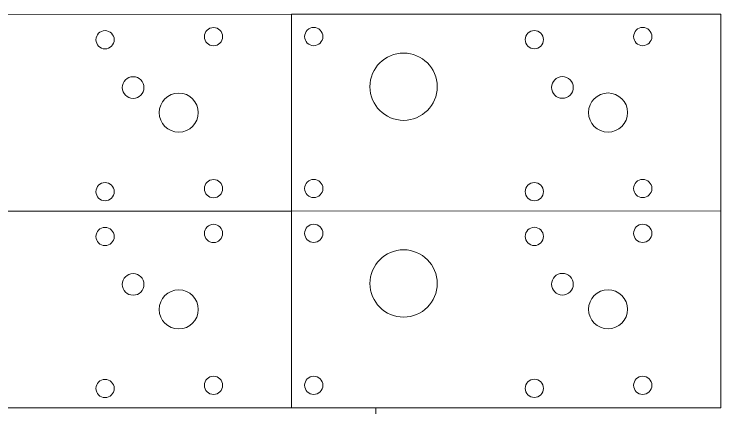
# Model space of a CAD drawing. Header units: inches. Extents: x -114 to 727, y -16 to 815.
# Drawn here: x 265.7 to 727.3, y 252.3 to 509.3 of the extents above; entities that cross this region are included whole.
import ezdxf

# ---------------------------------------------------------------- set-up
doc = ezdxf.new("R2010")
doc.units = ezdxf.units.IN
doc.header["$MEASUREMENT"] = 0
doc.layers.add('Cutting lines', color=7, linetype='Continuous')

# ---------------------------------------------------------------- blocks, each defined once
blk = doc.blocks.new('block 30')
at = {"color": 1, "lineweight": 5, "true_color": 0xff0000}
blk.add_open_spline([(389.94, 366.15), (389.94, 369.43), (392.61, 372.1), (395.89, 372.1), (399.18, 372.1), (401.85, 369.43), (401.85, 366.15), (401.85, 362.86), (399.18, 360.19), (395.89, 360.19), (392.61, 360.19), (389.94, 362.86), (389.94, 366.15), (389.94, 366.15), (389.94, 366.15), (389.94, 366.15)], degree=3, knots=[0, 0, 0, 0, 1, 1, 1, 2, 2, 2, 3, 3, 3, 4, 4, 4, 5, 5, 5, 5], dxfattribs=at)
blk = doc.blocks.new('block 31')
at = {"color": 1, "lineweight": 5, "true_color": 0xff0000}
blk.add_open_spline([(360.46, 316.54), (360.46, 323.58), (366.17, 329.29), (373.22, 329.29), (380.26, 329.29), (385.97, 323.58), (385.97, 316.54), (385.97, 309.49), (380.26, 303.78), (373.22, 303.78), (366.17, 303.78), (360.46, 309.49), (360.46, 316.54), (360.46, 316.54), (360.46, 316.54), (360.46, 316.54)], degree=3, knots=[0, 0, 0, 0, 1, 1, 1, 2, 2, 2, 3, 3, 3, 4, 4, 4, 5, 5, 5, 5], dxfattribs=at)
blk = doc.blocks.new('block 32')
at = {"color": 1, "lineweight": 5, "true_color": 0xff0000}
blk.add_lwpolyline([(446.92, 252.29), (446.92, 380.78)], dxfattribs=at)
blk = doc.blocks.new('block 33')
at = {"color": 1, "lineweight": 5, "true_color": 0xff0000}
blk.add_lwpolyline([(446.92, 380.78), (166.52, 380.72)], dxfattribs=at)
blk = doc.blocks.new('block 34')
at = {"color": 1, "lineweight": 5, "true_color": 0xff0000}
blk.add_lwpolyline([(166.52, 252.23), (446.92, 252.29)], dxfattribs=at)
blk = doc.blocks.new('block 38')
at = {"color": 1, "lineweight": 5, "true_color": 0xff0000}
blk.add_open_spline([(389.94, 266.93), (389.94, 270.22), (392.61, 272.89), (395.89, 272.89), (399.18, 272.89), (401.85, 270.22), (401.85, 266.93), (401.85, 263.65), (399.18, 260.98), (395.89, 260.98), (392.61, 260.98), (389.94, 263.65), (389.94, 266.93), (389.94, 266.93), (389.94, 266.93), (389.94, 266.93)], degree=3, knots=[0, 0, 0, 0, 1, 1, 1, 2, 2, 2, 3, 3, 3, 4, 4, 4, 5, 5, 5, 5], dxfattribs=at)
blk = doc.blocks.new('block 39')
at = {"color": 1, "lineweight": 5, "true_color": 0xff0000}
blk.add_open_spline([(319.11, 364.12), (319.11, 367.41), (321.77, 370.07), (325.06, 370.07), (328.35, 370.07), (331.02, 367.41), (331.02, 364.12), (331.02, 360.83), (328.35, 358.17), (325.06, 358.17), (321.77, 358.17), (319.11, 360.83), (319.11, 364.12), (319.11, 364.12), (319.11, 364.12), (319.11, 364.12)], degree=3, knots=[0, 0, 0, 0, 1, 1, 1, 2, 2, 2, 3, 3, 3, 4, 4, 4, 5, 5, 5, 5], dxfattribs=at)
blk = doc.blocks.new('block 40')
at = {"color": 1, "lineweight": 5, "true_color": 0xff0000}
blk.add_open_spline([(319.11, 264.91), (319.11, 268.2), (321.77, 270.86), (325.06, 270.86), (328.35, 270.86), (331.02, 268.2), (331.02, 264.91), (331.02, 261.62), (328.35, 258.96), (325.06, 258.96), (321.77, 258.96), (319.11, 261.62), (319.11, 264.91), (319.11, 264.91), (319.11, 264.91), (319.11, 264.91)], degree=3, knots=[0, 0, 0, 0, 1, 1, 1, 2, 2, 2, 3, 3, 3, 4, 4, 4, 5, 5, 5, 5], dxfattribs=at)
blk = doc.blocks.new('block 41')
at = {"color": 1, "lineweight": 5, "true_color": 0xff0000}
blk.add_open_spline([(670.34, 366.21), (670.34, 369.5), (673, 372.17), (676.29, 372.17), (679.58, 372.17), (682.24, 369.5), (682.24, 366.21), (682.24, 362.93), (679.58, 360.26), (676.29, 360.26), (673, 360.26), (670.34, 362.93), (670.34, 366.21), (670.34, 366.21), (670.34, 366.21), (670.34, 366.21)], degree=3, knots=[0, 0, 0, 0, 1, 1, 1, 2, 2, 2, 3, 3, 3, 4, 4, 4, 5, 5, 5, 5], dxfattribs=at)
blk = doc.blocks.new('block 42')
at = {"color": 1, "lineweight": 5, "true_color": 0xff0000}
blk.add_open_spline([(640.86, 316.61), (640.86, 323.65), (646.57, 329.36), (653.61, 329.36), (660.66, 329.36), (666.37, 323.65), (666.37, 316.61), (666.37, 309.56), (660.66, 303.85), (653.61, 303.85), (646.57, 303.85), (640.86, 309.56), (640.86, 316.61), (640.86, 316.61), (640.86, 316.61), (640.86, 316.61)], degree=3, knots=[0, 0, 0, 0, 1, 1, 1, 2, 2, 2, 3, 3, 3, 4, 4, 4, 5, 5, 5, 5], dxfattribs=at)
blk = doc.blocks.new('block 43')
at = {"color": 1, "lineweight": 5, "true_color": 0xff0000}
blk.add_lwpolyline([(727.31, 252.36), (727.31, 380.85)], dxfattribs=at)
blk = doc.blocks.new('block 44')
at = {"color": 1, "lineweight": 5, "true_color": 0xff0000}
blk.add_lwpolyline([(727.31, 380.85), (446.92, 380.78)], dxfattribs=at)
blk = doc.blocks.new('block 45')
at = {"color": 1, "lineweight": 5, "true_color": 0xff0000}
blk.add_lwpolyline([(446.92, 252.29), (727.31, 252.36)], dxfattribs=at)
blk = doc.blocks.new('block 46')
at = {"color": 1, "lineweight": 5, "true_color": 0xff0000}
blk.add_open_spline([(542.02, 333.48), (542.02, 345.61), (532.18, 355.45), (520.05, 355.45), (507.91, 355.45), (498.08, 345.61), (498.08, 333.48), (498.08, 321.35), (507.91, 311.51), (520.05, 311.51), (532.18, 311.51), (542.02, 321.35), (542.02, 333.48), (542.02, 333.48), (542.02, 333.48), (542.02, 333.48)], degree=3, knots=[0, 0, 0, 0, 1, 1, 1, 2, 2, 2, 3, 3, 3, 4, 4, 4, 5, 5, 5, 5], dxfattribs=at)
blk = doc.blocks.new('block 47')
at = {"color": 1, "lineweight": 5, "true_color": 0xff0000}
blk.add_open_spline([(455.43, 267), (455.43, 270.29), (458.1, 272.95), (461.38, 272.95), (464.67, 272.95), (467.34, 270.29), (467.34, 267), (467.34, 263.71), (464.67, 261.05), (461.38, 261.05), (458.1, 261.05), (455.43, 263.71), (455.43, 267), (455.43, 267), (455.43, 267), (455.43, 267)], degree=3, knots=[0, 0, 0, 0, 1, 1, 1, 2, 2, 2, 3, 3, 3, 4, 4, 4, 5, 5, 5, 5], dxfattribs=at)
blk = doc.blocks.new('block 48')
at = {"color": 1, "lineweight": 5, "true_color": 0xff0000}
blk.add_open_spline([(455.43, 366.21), (455.43, 369.5), (458.1, 372.17), (461.38, 372.17), (464.67, 372.17), (467.34, 369.5), (467.34, 366.21), (467.34, 362.93), (464.67, 360.26), (461.38, 360.26), (458.1, 360.26), (455.43, 362.93), (455.43, 366.21), (455.43, 366.21), (455.43, 366.21), (455.43, 366.21)], degree=3, knots=[0, 0, 0, 0, 1, 1, 1, 2, 2, 2, 3, 3, 3, 4, 4, 4, 5, 5, 5, 5], dxfattribs=at)
blk = doc.blocks.new('block 49')
at = {"color": 1, "lineweight": 5, "true_color": 0xff0000}
blk.add_open_spline([(670.34, 267), (670.34, 270.29), (673, 272.95), (676.29, 272.95), (679.58, 272.95), (682.24, 270.29), (682.24, 267), (682.24, 263.71), (679.58, 261.05), (676.29, 261.05), (673, 261.05), (670.34, 263.71), (670.34, 267), (670.34, 267), (670.34, 267), (670.34, 267)], degree=3, knots=[0, 0, 0, 0, 1, 1, 1, 2, 2, 2, 3, 3, 3, 4, 4, 4, 5, 5, 5, 5], dxfattribs=at)
blk = doc.blocks.new('block 50')
at = {"color": 1, "lineweight": 5, "true_color": 0xff0000}
blk.add_open_spline([(599.5, 364.19), (599.5, 367.48), (602.17, 370.14), (605.46, 370.14), (608.75, 370.14), (611.41, 367.48), (611.41, 364.19), (611.41, 360.9), (608.75, 358.24), (605.46, 358.24), (602.17, 358.24), (599.5, 360.9), (599.5, 364.19), (599.5, 364.19), (599.5, 364.19), (599.5, 364.19)], degree=3, knots=[0, 0, 0, 0, 1, 1, 1, 2, 2, 2, 3, 3, 3, 4, 4, 4, 5, 5, 5, 5], dxfattribs=at)
blk = doc.blocks.new('block 51')
at = {"color": 1, "lineweight": 5, "true_color": 0xff0000}
blk.add_open_spline([(599.5, 264.98), (599.5, 268.26), (602.17, 270.93), (605.46, 270.93), (608.75, 270.93), (611.41, 268.26), (611.41, 264.98), (611.41, 261.69), (608.75, 259.02), (605.46, 259.02), (602.17, 259.02), (599.5, 261.69), (599.5, 264.98), (599.5, 264.98), (599.5, 264.98), (599.5, 264.98)], degree=3, knots=[0, 0, 0, 0, 1, 1, 1, 2, 2, 2, 3, 3, 3, 4, 4, 4, 5, 5, 5, 5], dxfattribs=at)
blk = doc.blocks.new('block 96')
at = {"color": 1, "lineweight": 5, "true_color": 0xff0000}
blk.add_lwpolyline([(502.01, 123.81), (502.01, 252.29)], dxfattribs=at)
blk = doc.blocks.new('block 133')
at = {"color": 1, "lineweight": 5, "true_color": 0xff0000}
blk.add_open_spline([(389.94, 494.63), (389.94, 497.92), (392.61, 500.59), (395.89, 500.59), (399.18, 500.59), (401.85, 497.92), (401.85, 494.63), (401.85, 491.35), (399.18, 488.68), (395.89, 488.68), (392.61, 488.68), (389.94, 491.35), (389.94, 494.63), (389.94, 494.63), (389.94, 494.63), (389.94, 494.63)], degree=3, knots=[0, 0, 0, 0, 1, 1, 1, 2, 2, 2, 3, 3, 3, 4, 4, 4, 5, 5, 5, 5], dxfattribs=at)
blk = doc.blocks.new('block 134')
at = {"color": 1, "lineweight": 5, "true_color": 0xff0000}
blk.add_open_spline([(360.46, 445.03), (360.46, 452.07), (366.17, 457.78), (373.22, 457.78), (380.26, 457.78), (385.97, 452.07), (385.97, 445.03), (385.97, 437.98), (380.26, 432.27), (373.22, 432.27), (366.17, 432.27), (360.46, 437.98), (360.46, 445.03), (360.46, 445.03), (360.46, 445.03), (360.46, 445.03)], degree=3, knots=[0, 0, 0, 0, 1, 1, 1, 2, 2, 2, 3, 3, 3, 4, 4, 4, 5, 5, 5, 5], dxfattribs=at)
blk = doc.blocks.new('block 135')
at = {"color": 1, "lineweight": 5, "true_color": 0xff0000}
blk.add_lwpolyline([(446.92, 380.78), (446.92, 509.27)], dxfattribs=at)
blk = doc.blocks.new('block 136')
at = {"color": 1, "lineweight": 5, "true_color": 0xff0000}
blk.add_lwpolyline([(446.92, 509.27), (166.52, 509.2)], dxfattribs=at)
blk = doc.blocks.new('block 140')
at = {"color": 1, "lineweight": 5, "true_color": 0xff0000}
blk.add_open_spline([(389.94, 395.42), (389.94, 398.71), (392.61, 401.38), (395.89, 401.38), (399.18, 401.38), (401.85, 398.71), (401.85, 395.42), (401.85, 392.13), (399.18, 389.47), (395.89, 389.47), (392.61, 389.47), (389.94, 392.13), (389.94, 395.42), (389.94, 395.42), (389.94, 395.42), (389.94, 395.42)], degree=3, knots=[0, 0, 0, 0, 1, 1, 1, 2, 2, 2, 3, 3, 3, 4, 4, 4, 5, 5, 5, 5], dxfattribs=at)
blk = doc.blocks.new('block 141')
at = {"color": 1, "lineweight": 5, "true_color": 0xff0000}
blk.add_open_spline([(319.11, 492.61), (319.11, 495.9), (321.77, 498.56), (325.06, 498.56), (328.35, 498.56), (331.02, 495.9), (331.02, 492.61), (331.02, 489.32), (328.35, 486.66), (325.06, 486.66), (321.77, 486.66), (319.11, 489.32), (319.11, 492.61), (319.11, 492.61), (319.11, 492.61), (319.11, 492.61)], degree=3, knots=[0, 0, 0, 0, 1, 1, 1, 2, 2, 2, 3, 3, 3, 4, 4, 4, 5, 5, 5, 5], dxfattribs=at)
blk = doc.blocks.new('block 142')
at = {"color": 1, "lineweight": 5, "true_color": 0xff0000}
blk.add_open_spline([(319.11, 393.4), (319.11, 396.69), (321.77, 399.35), (325.06, 399.35), (328.35, 399.35), (331.02, 396.69), (331.02, 393.4), (331.02, 390.11), (328.35, 387.45), (325.06, 387.45), (321.77, 387.45), (319.11, 390.11), (319.11, 393.4), (319.11, 393.4), (319.11, 393.4), (319.11, 393.4)], degree=3, knots=[0, 0, 0, 0, 1, 1, 1, 2, 2, 2, 3, 3, 3, 4, 4, 4, 5, 5, 5, 5], dxfattribs=at)
blk = doc.blocks.new('block 143')
at = {"color": 1, "lineweight": 5, "true_color": 0xff0000}
blk.add_open_spline([(670.34, 494.7), (670.34, 497.99), (673, 500.66), (676.29, 500.66), (679.58, 500.66), (682.24, 497.99), (682.24, 494.7), (682.24, 491.42), (679.58, 488.75), (676.29, 488.75), (673, 488.75), (670.34, 491.42), (670.34, 494.7), (670.34, 494.7), (670.34, 494.7), (670.34, 494.7)], degree=3, knots=[0, 0, 0, 0, 1, 1, 1, 2, 2, 2, 3, 3, 3, 4, 4, 4, 5, 5, 5, 5], dxfattribs=at)
blk = doc.blocks.new('block 144')
at = {"color": 1, "lineweight": 5, "true_color": 0xff0000}
blk.add_open_spline([(640.86, 445.1), (640.86, 452.14), (646.57, 457.85), (653.61, 457.85), (660.66, 457.85), (666.37, 452.14), (666.37, 445.1), (666.37, 438.05), (660.66, 432.34), (653.61, 432.34), (646.57, 432.34), (640.86, 438.05), (640.86, 445.1), (640.86, 445.1), (640.86, 445.1), (640.86, 445.1)], degree=3, knots=[0, 0, 0, 0, 1, 1, 1, 2, 2, 2, 3, 3, 3, 4, 4, 4, 5, 5, 5, 5], dxfattribs=at)
blk = doc.blocks.new('block 145')
at = {"color": 1, "lineweight": 5, "true_color": 0xff0000}
blk.add_lwpolyline([(727.31, 380.85), (727.31, 509.34)], dxfattribs=at)
blk = doc.blocks.new('block 146')
at = {"color": 1, "lineweight": 5, "true_color": 0xff0000}
blk.add_lwpolyline([(727.31, 509.34), (446.92, 509.27)], dxfattribs=at)
blk = doc.blocks.new('block 147')
at = {"color": 1, "lineweight": 5, "true_color": 0xff0000}
blk.add_open_spline([(542.02, 461.97), (542.02, 474.1), (532.18, 483.94), (520.05, 483.94), (507.91, 483.94), (498.08, 474.1), (498.08, 461.97), (498.08, 449.84), (507.91, 440), (520.05, 440), (532.18, 440), (542.02, 449.84), (542.02, 461.97), (542.02, 461.97), (542.02, 461.97), (542.02, 461.97)], degree=3, knots=[0, 0, 0, 0, 1, 1, 1, 2, 2, 2, 3, 3, 3, 4, 4, 4, 5, 5, 5, 5], dxfattribs=at)
blk = doc.blocks.new('block 148')
at = {"color": 1, "lineweight": 5, "true_color": 0xff0000}
blk.add_open_spline([(455.43, 395.49), (455.43, 398.78), (458.1, 401.44), (461.38, 401.44), (464.67, 401.44), (467.34, 398.78), (467.34, 395.49), (467.34, 392.2), (464.67, 389.54), (461.38, 389.54), (458.1, 389.54), (455.43, 392.2), (455.43, 395.49), (455.43, 395.49), (455.43, 395.49), (455.43, 395.49)], degree=3, knots=[0, 0, 0, 0, 1, 1, 1, 2, 2, 2, 3, 3, 3, 4, 4, 4, 5, 5, 5, 5], dxfattribs=at)
blk = doc.blocks.new('block 149')
at = {"color": 1, "lineweight": 5, "true_color": 0xff0000}
blk.add_open_spline([(455.43, 494.7), (455.43, 497.99), (458.1, 500.66), (461.38, 500.66), (464.67, 500.66), (467.34, 497.99), (467.34, 494.7), (467.34, 491.42), (464.67, 488.75), (461.38, 488.75), (458.1, 488.75), (455.43, 491.42), (455.43, 494.7), (455.43, 494.7), (455.43, 494.7), (455.43, 494.7)], degree=3, knots=[0, 0, 0, 0, 1, 1, 1, 2, 2, 2, 3, 3, 3, 4, 4, 4, 5, 5, 5, 5], dxfattribs=at)
blk = doc.blocks.new('block 150')
at = {"color": 1, "lineweight": 5, "true_color": 0xff0000}
blk.add_open_spline([(670.34, 395.49), (670.34, 398.78), (673, 401.44), (676.29, 401.44), (679.58, 401.44), (682.24, 398.78), (682.24, 395.49), (682.24, 392.2), (679.58, 389.54), (676.29, 389.54), (673, 389.54), (670.34, 392.2), (670.34, 395.49), (670.34, 395.49), (670.34, 395.49), (670.34, 395.49)], degree=3, knots=[0, 0, 0, 0, 1, 1, 1, 2, 2, 2, 3, 3, 3, 4, 4, 4, 5, 5, 5, 5], dxfattribs=at)
blk = doc.blocks.new('block 151')
at = {"color": 1, "lineweight": 5, "true_color": 0xff0000}
blk.add_open_spline([(599.5, 492.68), (599.5, 495.97), (602.17, 498.63), (605.46, 498.63), (608.75, 498.63), (611.41, 495.97), (611.41, 492.68), (611.41, 489.39), (608.75, 486.73), (605.46, 486.73), (602.17, 486.73), (599.5, 489.39), (599.5, 492.68), (599.5, 492.68), (599.5, 492.68), (599.5, 492.68)], degree=3, knots=[0, 0, 0, 0, 1, 1, 1, 2, 2, 2, 3, 3, 3, 4, 4, 4, 5, 5, 5, 5], dxfattribs=at)
blk = doc.blocks.new('block 152')
at = {"color": 1, "lineweight": 5, "true_color": 0xff0000}
blk.add_open_spline([(599.5, 393.47), (599.5, 396.75), (602.17, 399.42), (605.46, 399.42), (608.75, 399.42), (611.41, 396.75), (611.41, 393.47), (611.41, 390.18), (608.75, 387.51), (605.46, 387.51), (602.17, 387.51), (599.5, 390.18), (599.5, 393.47), (599.5, 393.47), (599.5, 393.47), (599.5, 393.47)], degree=3, knots=[0, 0, 0, 0, 1, 1, 1, 2, 2, 2, 3, 3, 3, 4, 4, 4, 5, 5, 5, 5], dxfattribs=at)
blk = doc.blocks.new('block 306')
at = {"layer": 'Cutting lines', "color": 1, "lineweight": 5, "true_color": 0xff0000}
blk.add_open_spline([(350.48, 332.91), (350.48, 336.82), (347.31, 339.99), (343.4, 339.99), (339.48, 339.99), (336.31, 336.82), (336.31, 332.91), (336.31, 328.99), (339.48, 325.82), (343.4, 325.82), (347.31, 325.82), (350.48, 328.99), (350.48, 332.91), (350.48, 332.91), (350.48, 332.91), (350.48, 332.91)], degree=3, knots=[0, 0, 0, 0, 1, 1, 1, 2, 2, 2, 3, 3, 3, 4, 4, 4, 5, 5, 5, 5], dxfattribs=at)
blk = doc.blocks.new('block 307')
at = {"layer": 'Cutting lines', "color": 1, "lineweight": 5, "true_color": 0xff0000}
blk.add_open_spline([(630.88, 332.97), (630.88, 336.89), (627.71, 340.06), (623.79, 340.06), (619.88, 340.06), (616.71, 336.89), (616.71, 332.97), (616.71, 329.06), (619.88, 325.89), (623.79, 325.89), (627.71, 325.89), (630.88, 329.06), (630.88, 332.97), (630.88, 332.97), (630.88, 332.97), (630.88, 332.97)], degree=3, knots=[0, 0, 0, 0, 1, 1, 1, 2, 2, 2, 3, 3, 3, 4, 4, 4, 5, 5, 5, 5], dxfattribs=at)
blk = doc.blocks.new('block 333')
at = {"layer": 'Cutting lines', "color": 1, "lineweight": 5, "true_color": 0xff0000}
blk.add_open_spline([(350.48, 461.4), (350.48, 465.31), (347.31, 468.48), (343.4, 468.48), (339.48, 468.48), (336.31, 465.31), (336.31, 461.4), (336.31, 457.48), (339.48, 454.31), (343.4, 454.31), (347.31, 454.31), (350.48, 457.48), (350.48, 461.4), (350.48, 461.4), (350.48, 461.4), (350.48, 461.4)], degree=3, knots=[0, 0, 0, 0, 1, 1, 1, 2, 2, 2, 3, 3, 3, 4, 4, 4, 5, 5, 5, 5], dxfattribs=at)
blk = doc.blocks.new('block 334')
at = {"layer": 'Cutting lines', "color": 1, "lineweight": 5, "true_color": 0xff0000}
blk.add_open_spline([(630.88, 461.46), (630.88, 465.38), (627.71, 468.55), (623.79, 468.55), (619.88, 468.55), (616.71, 465.38), (616.71, 461.46), (616.71, 457.55), (619.88, 454.38), (623.79, 454.38), (627.71, 454.38), (630.88, 457.55), (630.88, 461.46), (630.88, 461.46), (630.88, 461.46), (630.88, 461.46)], degree=3, knots=[0, 0, 0, 0, 1, 1, 1, 2, 2, 2, 3, 3, 3, 4, 4, 4, 5, 5, 5, 5], dxfattribs=at)

msp = doc.modelspace()

# ---------------------------------------------------------------- block references
for name in ['block 136', 'block 146', 'block 135', 'block 145', 'block 133', 'block 149', 'block 151', 'block 143', 'block 141', 'block 147', 'block 134', 'block 144', 'block 142', 'block 140', 'block 148', 'block 152', 'block 150', 'block 33', 'block 44', 'block 32', 'block 43', 'block 39', 'block 30', 'block 48', 'block 50', 'block 41', 'block 46', 'block 31', 'block 42', 'block 38', 'block 47', 'block 49', 'block 40', 'block 51', 'block 34', 'block 45', 'block 96']:
    msp.add_blockref(name, (0, 0))
at = {"layer": 'Cutting lines'}
for name in ['block 333', 'block 334', 'block 306', 'block 307']:
    msp.add_blockref(name, (0, 0), dxfattribs=at)

doc.saveas('drawing.dxf')
